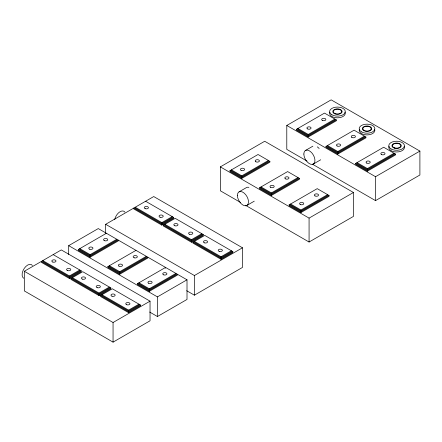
<?xml version="1.0" encoding="UTF-8"?>
<svg xmlns="http://www.w3.org/2000/svg" width="442" height="442" viewBox="0 0 442 442"><rect width="100%" height="100%" fill="white"/><g stroke="black" fill="none" stroke-linecap="round" stroke-linejoin="round"><path stroke-width="0.66" d="M24.321 271.272L61.294 249.923L150.037 301.157L150.037 320.798L113.058 342.147L24.321 290.908L24.321 271.272L113.058 322.505L150.037 301.157M68.687 254.459L68.687 245.653L98.268 228.575L187.01 279.808L187.01 299.449L157.429 316.527L149.689 312.058M105.666 233.111L105.666 224.304L153.733 196.552L242.476 247.785L242.476 267.427L194.408 295.179L186.662 290.709M307.035 161.076L286.786 149.379L286.786 125.473L331.157 99.853L419.9 151.092L419.9 174.999L375.529 200.618L312.4 164.17M240.586 202.475L220.337 190.784L220.337 166.877L264.708 141.258L353.445 192.497L353.445 216.403L309.074 242.023L245.349 205.226M78.3 249.498L90.135 256.327L118.235 240.105L118.235 240.956L90.135 257.183L78.3 250.349L78.3 249.498L106.406 233.271M296.4 129.313L324.505 113.091L336.334 119.92L336.334 120.776L308.234 136.998L296.4 130.169L296.4 129.313L308.234 136.147L336.334 119.92M229.95 170.717L258.051 154.496L269.88 161.324L269.88 162.181L241.78 178.402L229.95 171.573L229.95 170.717L241.78 177.551L269.88 161.324M90.135 254.62L116.76 239.249L116.76 240.105L90.135 255.47L79.781 249.498L79.781 248.642L90.135 254.62L90.135 255.47M308.234 134.44L334.854 119.069L334.854 119.92L308.234 135.291L297.88 129.313L297.88 128.462L308.234 134.44L308.234 135.291M241.78 175.844L268.404 160.474L268.404 161.324L241.78 176.695L231.426 170.717L231.426 169.866L241.78 175.844L241.78 176.695M69.427 275.968L79.781 269.99L79.781 270.841L69.427 276.819L42.808 261.449L42.808 260.598L69.427 275.968L69.427 276.819M161.866 222.597L172.22 216.619L172.22 217.475L161.866 223.453L135.246 208.083L135.246 207.226L161.866 222.597L161.866 223.453M69.427 277.675L81.262 270.841L81.262 271.697L69.427 278.526L41.327 262.305L41.327 261.449L69.427 277.675L69.427 278.526M161.866 224.304L173.7 217.475L173.7 218.326L161.866 225.16L133.766 208.933L133.766 208.083L161.866 224.304L161.866 225.16M70.908 278.526L82.742 271.697L110.843 287.919L110.843 288.775L99.008 295.604L70.908 279.383L70.908 278.526L99.008 294.753L110.843 287.919M163.347 225.16L175.181 218.326L203.281 234.553L203.281 235.404L191.447 242.238L163.347 226.011L163.347 225.16L191.447 241.382L203.281 234.553M305.477 150.457L312.875 146.186M107.881 266.576L119.716 273.405L147.816 257.183L147.816 258.034L119.716 274.261L107.881 267.427L107.881 266.576L135.987 250.349M239.028 191.861L246.421 187.59A7.845 4.53 60 0 1 248.907 187.369M325.981 146.39L354.086 130.169L365.915 136.998L365.915 137.854L337.815 154.076L325.981 147.247L325.981 146.39L337.815 153.225L365.915 136.998M259.531 187.795L287.632 171.573L299.461 178.402L299.461 179.259L271.36 195.48L259.531 188.651L259.531 187.795L271.36 194.629L299.461 178.402M119.716 271.697L146.335 256.327L146.335 257.183L119.716 272.554L109.362 266.576L109.362 265.719L119.716 271.697L119.716 272.554M313.323 164.043L320.715 159.772M337.815 151.518L364.435 136.147L364.435 136.998L337.815 152.368L327.461 146.39L327.461 145.54L337.815 151.518L337.815 152.368M246.868 205.447L254.266 201.176M271.36 192.922L297.985 177.551L297.985 178.402L271.36 193.773L261.007 187.795L261.007 186.944L271.36 192.922L271.36 193.773M99.008 293.046L109.362 287.068L109.362 287.919L99.008 293.897L72.389 278.526L72.389 277.675L99.008 293.046L99.008 293.897M191.447 239.674L201.801 233.696L201.801 234.553L191.447 240.531L164.827 225.16L164.827 224.304L191.447 239.674L191.447 240.531M100.489 295.604L112.318 288.775L140.423 305.002L140.423 305.853L128.589 312.687L100.489 296.46L100.489 295.604L128.589 311.831L140.423 305.002M192.927 242.238L204.757 235.404L232.862 251.631L232.862 252.487L221.028 259.316L192.927 243.089L192.927 242.238L221.028 258.459L232.862 251.631M137.462 283.654L149.297 290.482L177.397 274.261L177.397 275.112L149.297 291.339L137.462 284.504L137.462 283.654L165.568 267.427L165.568 268.283M355.561 163.474L383.662 147.247L395.496 154.076L395.496 154.932L367.396 171.159L355.561 164.325L355.561 163.474L367.396 170.303L395.496 154.076M289.112 204.878L317.212 188.651L329.041 195.48L329.041 196.336L300.941 212.563L289.112 205.729L289.112 204.878L300.941 211.707L329.041 195.48M149.297 288.775L175.916 273.405L175.916 274.261L149.297 289.632L138.943 283.654L138.943 282.797L149.297 288.775L149.297 289.632M367.396 168.595L394.015 153.225L394.015 154.076L367.396 169.446L357.042 163.474L357.042 162.617L367.396 168.595L367.396 169.446M300.941 210L327.566 194.629L327.566 195.48L300.941 210.851L290.587 204.878L290.587 204.022L300.941 210L300.941 210.851M128.589 310.124L138.943 304.146L138.943 305.002L128.589 310.975L101.969 295.604L101.969 294.753L128.589 310.124L128.589 310.975M221.028 256.752L231.381 250.774L231.381 251.631L221.028 257.609L194.408 242.238L194.408 241.382L221.028 256.752L221.028 257.609M68.687 245.653L157.429 296.886L187.01 279.808M105.666 224.304L194.408 275.537L242.476 247.785M286.786 125.473L375.529 176.706L419.9 151.092M220.337 166.877L309.074 218.11L353.445 192.497M145.6 201.248L173.7 217.475M53.162 254.62L81.262 270.841M375.529 176.706L375.529 200.618M367.396 170.303L367.396 171.159M337.815 153.225L337.815 154.076M309.074 218.11L309.074 242.023M308.234 136.147L308.234 136.998M300.941 211.707L300.941 212.563M271.36 194.629L271.36 195.48M241.78 177.551L241.78 178.402M221.028 258.459L221.028 259.316M194.408 275.537L194.408 295.179M191.447 241.382L191.447 242.238M157.429 296.886L157.429 316.527M149.297 290.482L149.297 291.339M128.589 311.831L128.589 312.687M119.716 273.405L119.716 274.261M113.058 322.505L113.058 342.147M99.008 294.753L99.008 295.604M90.135 256.327L90.135 257.183M114.727 219.552A7.845 4.53 -60 0 1 119.362 212.182A7.845 4.53 -60 0 1 124.887 212.138M23.724 278.278A7.845 4.53 -60 0 1 24.271 268.355A7.845 4.53 -60 0 1 32.448 265.509M374.601 129.208A7.845 4.53 0 0 1 367.026 134.909A7.845 4.53 0 0 1 359.451 129.208M345.02 112.13A7.845 4.53 0 0 1 337.445 117.832A7.845 4.53 0 0 1 329.87 112.13M404.181 146.291A7.845 4.53 0 0 1 396.607 151.987A7.845 4.53 0 0 1 389.026 146.291M317.279 146.877A7.845 4.53 60 0 1 319.141 148.529M160.081 217.237A2.094 1.21 0 0 0 163.22 216.193A2.094 1.21 0 0 0 160.081 215.149A2.094 1.21 0 0 0 160.081 217.237M145.291 208.701A2.094 1.21 0 0 0 148.429 207.652A2.094 1.21 0 0 0 145.291 206.607A2.094 1.21 0 0 0 145.291 208.701M219.243 251.393A2.094 1.21 0 0 0 222.381 250.349A2.094 1.21 0 0 0 219.243 249.305A2.094 1.21 0 0 0 219.243 251.393M204.453 242.857A2.094 1.21 0 0 0 207.591 241.813A2.094 1.21 0 0 0 204.453 240.763A2.094 1.21 0 0 0 204.453 242.857M189.662 234.315A2.094 1.21 0 0 0 192.8 233.271A2.094 1.21 0 0 0 189.662 232.227A2.094 1.21 0 0 0 189.662 234.315M174.872 225.779A2.094 1.21 0 0 0 178.01 224.735A2.094 1.21 0 0 0 174.872 223.685A2.094 1.21 0 0 0 174.872 225.779M163.778 274.88A2.094 1.21 0 0 0 166.916 273.83A2.094 1.21 0 0 0 163.778 272.786A2.094 1.21 0 0 0 163.778 274.88M148.556 283.223A2.094 1.21 0 0 0 152.054 282.681A2.094 1.21 0 0 0 149.495 281.206A2.094 1.21 0 0 0 148.556 283.223M134.197 257.802A2.094 1.21 0 0 0 137.335 256.752A2.094 1.21 0 0 0 134.197 255.708A2.094 1.21 0 0 0 134.197 257.802M118.975 266.145A2.094 1.21 0 0 0 122.473 265.603A2.094 1.21 0 0 0 119.915 264.128A2.094 1.21 0 0 0 118.975 266.145M104.185 240.531A2.094 1.21 0 0 0 107.688 239.989A2.094 1.21 0 0 0 105.124 238.509A2.094 1.21 0 0 0 104.185 240.531M89.831 249.26A2.094 1.21 0 0 0 92.964 248.216A2.094 1.21 0 0 0 89.831 247.166A2.094 1.21 0 0 0 89.831 249.26M67.643 270.609A2.094 1.21 0 0 0 70.781 269.565A2.094 1.21 0 0 0 67.643 268.515A2.094 1.21 0 0 0 67.643 270.609M52.852 262.067A2.094 1.21 0 0 0 55.99 261.023A2.094 1.21 0 0 0 52.852 259.979A2.094 1.21 0 0 0 52.852 262.067M97.223 287.687A2.094 1.21 0 0 0 100.362 286.643A2.094 1.21 0 0 0 97.223 285.593A2.094 1.21 0 0 0 97.223 287.687M82.433 279.145A2.094 1.21 0 0 0 85.571 278.101A2.094 1.21 0 0 0 82.433 277.057A2.094 1.21 0 0 0 82.433 279.145M126.804 304.765A2.094 1.21 0 0 0 129.942 303.72A2.094 1.21 0 0 0 126.804 302.671A2.094 1.21 0 0 0 126.804 304.765M112.014 296.223A2.094 1.21 0 0 0 115.152 295.179A2.094 1.21 0 0 0 112.014 294.134A2.094 1.21 0 0 0 112.014 296.223M337.075 145.965A2.094 1.21 0 0 0 340.572 145.424A2.094 1.21 0 0 0 338.014 143.948A2.094 1.21 0 0 0 337.075 145.965M351.865 137.429A2.094 1.21 0 0 0 355.362 136.887A2.094 1.21 0 0 0 352.804 135.407A2.094 1.21 0 0 0 351.865 137.429M366.656 163.043A2.094 1.21 0 0 0 370.153 162.501A2.094 1.21 0 0 0 367.595 161.026A2.094 1.21 0 0 0 366.656 163.043M381.446 154.507A2.094 1.21 0 0 0 384.943 153.965A2.094 1.21 0 0 0 382.385 152.484A2.094 1.21 0 0 0 381.446 154.507M364.064 130.384A4.182 2.414 0 0 0 371.065 129.302A4.182 2.414 0 0 0 365.943 126.34A4.182 2.414 0 0 0 364.064 130.384M363.7 130.594A4.707 2.718 0 0 0 371.573 129.379A4.707 2.718 0 0 0 365.805 126.047A4.707 2.718 0 0 0 363.7 130.594M361.479 131.876A7.845 4.53 0 0 0 374.601 129.849A7.845 4.53 0 0 0 364.993 124.301A7.845 4.53 0 0 0 361.479 131.876M335.351 113.688A4.182 2.414 0 0 0 341.627 111.594A4.182 2.414 0 0 0 335.351 109.505A4.182 2.414 0 0 0 335.351 113.688M335.091 113.948A4.707 2.718 0 0 0 342.152 111.594A4.707 2.718 0 0 0 335.091 109.246A4.707 2.718 0 0 0 335.091 113.948M331.898 114.798A7.845 4.53 0 0 0 345.02 112.771A7.845 4.53 0 0 0 335.412 107.224A7.845 4.53 0 0 0 331.898 114.798M394.513 147.843A4.182 2.414 0 0 0 400.789 145.755A4.182 2.414 0 0 0 394.513 143.661A4.182 2.414 0 0 0 394.513 147.843M394.253 148.103A4.707 2.718 0 0 0 401.314 145.755A4.707 2.718 0 0 0 394.253 143.401A4.707 2.718 0 0 0 394.253 148.103M391.059 148.954A7.845 4.53 0 0 0 404.181 146.926A7.845 4.53 0 0 0 394.573 141.379A7.845 4.53 0 0 0 391.059 148.954M307.494 128.887A2.094 1.21 0 0 0 310.991 128.346A2.094 1.21 0 0 0 308.433 126.865A2.094 1.21 0 0 0 307.494 128.887M322.284 120.351A2.094 1.21 0 0 0 325.782 119.81A2.094 1.21 0 0 0 323.224 118.329A2.094 1.21 0 0 0 322.284 120.351M303.853 154.043A7.845 4.53 60 0 0 312.174 164.396A7.845 4.53 60 0 0 312.174 153.302A7.845 4.53 60 0 0 303.853 154.043M270.62 187.369A2.094 1.21 0 0 0 274.123 186.828A2.094 1.21 0 0 0 271.559 185.353A2.094 1.21 0 0 0 270.62 187.369M285.41 178.833A2.094 1.21 0 0 0 288.913 178.292A2.094 1.21 0 0 0 286.35 176.811A2.094 1.21 0 0 0 285.41 178.833M237.404 195.447A7.845 4.53 60 0 0 245.719 205.801A7.845 4.53 60 0 0 245.719 194.707A7.845 4.53 60 0 0 237.404 195.447M241.039 170.292A2.094 1.21 0 0 0 244.542 169.75A2.094 1.21 0 0 0 241.978 168.269A2.094 1.21 0 0 0 241.039 170.292M255.83 161.755A2.094 1.21 0 0 0 259.332 161.214A2.094 1.21 0 0 0 256.769 159.733A2.094 1.21 0 0 0 255.83 161.755M300.201 204.447A2.094 1.21 0 0 0 303.704 203.906A2.094 1.21 0 0 0 301.14 202.43A2.094 1.21 0 0 0 300.201 204.447M314.991 195.911A2.094 1.21 0 0 0 318.494 195.37A2.094 1.21 0 0 0 315.931 193.889A2.094 1.21 0 0 0 314.991 195.911"/></g></svg>
